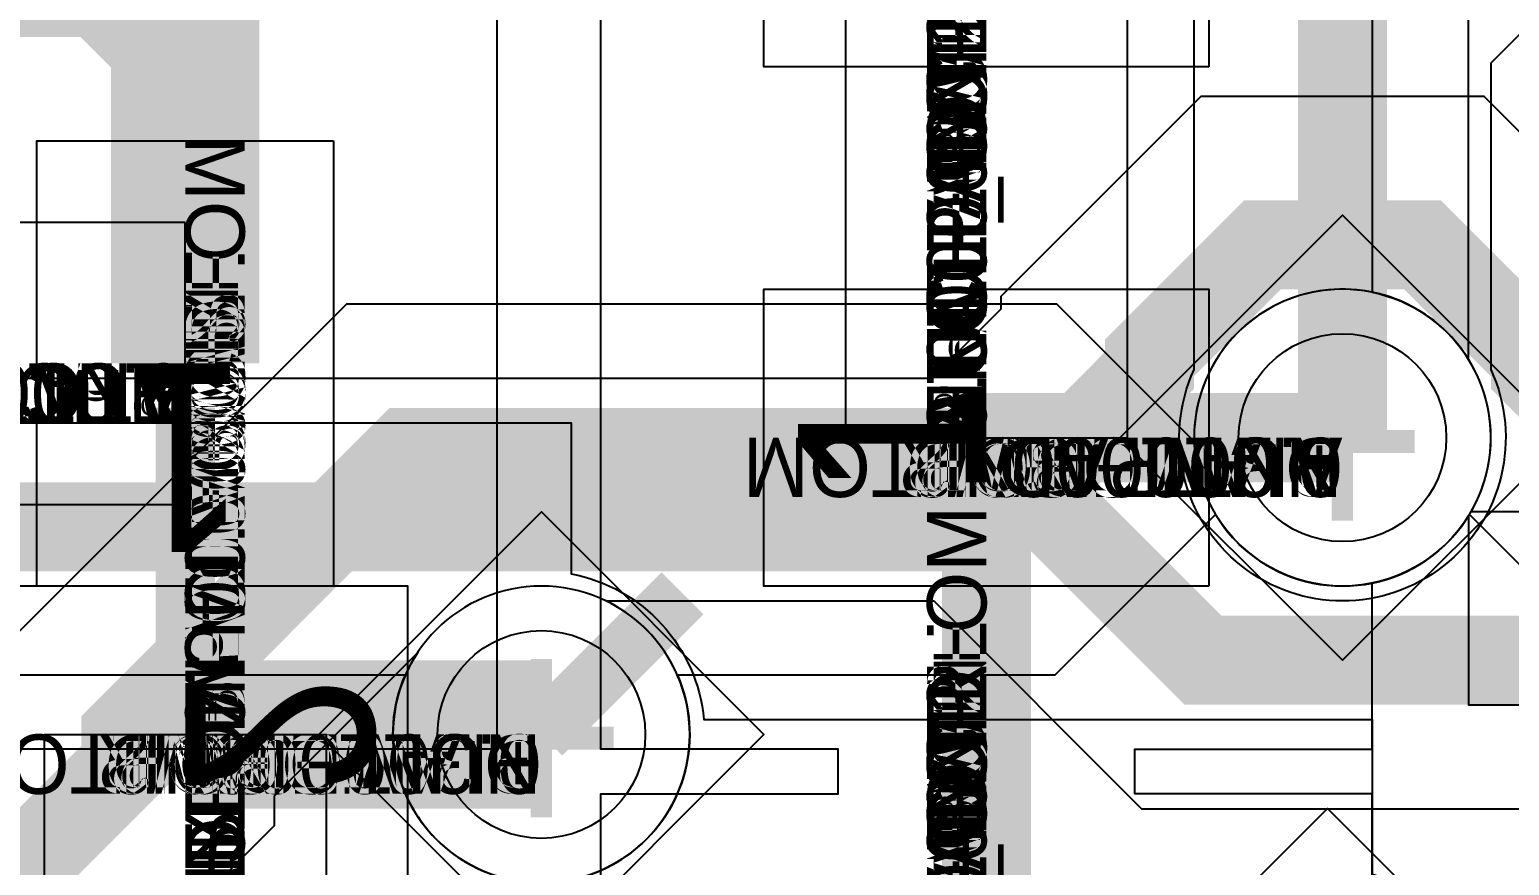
# Model space of a CAD drawing. Extents: x 0 to 323, y 0 to 320.
# Drawn here: x 75.988 to 80.975, y 178.714 to 181.53 of the extents above; entities that cross this region are included whole.
import ezdxf
from ezdxf.enums import TextEntityAlignment as Align

# ---------------------------------------------------------------- set-up
doc = ezdxf.new("R2010")
doc.units = 0
doc.header["$MEASUREMENT"] = 0
doc.layers.get('0').update_dxf_attribs({"linetype": 'CONTINUOUS'})
for name, color, linetype in [('CDN_FIGURES', 7, 'CONTINUOUS'), ('ETCH_BOTTOM', 7, 'CONTINUOUS'), ('ETCH_GND', 3, 'CONTINUOUS'), ('ETCH_INT1', 4, 'CONTINUOUS'), ('ETCH_INT2', 5, 'CONTINUOUS'), ('ETCH_PWR', 6, 'CONTINUOUS'), ('ETCH_TOP', 2, 'CONTINUOUS'), ('MANUFACTURING_NCLEGEND-1-6', 8, 'CONTINUOUS'), ('PACKAGE_GEOMETRY_ASSEMBLY_TOP', 11, 'CONTINUOUS'), ('PACKAGE_GEOMETRY_PIN_NUMBER', 9, 'CONTINUOUS')]:
    doc.layers.add(name, color=color, linetype=linetype)

# ---------------------------------------------------------------- blocks, each defined once
blk = doc.blocks.new('FIGURE_DIAMOND')
at = {"layer": 'CDN_FIGURES'}
blk.add_lwpolyline([(-0.5, 0), (0, 0.5), (0.5, 0), (0, -0.5)], close=True, dxfattribs=at)
blk = doc.blocks.new('PAD_INFO')
for tag in ['SHAPE_TYPE', 'PAD_HEIGHT', 'PAD_LAYER', 'PAD_TYPE', 'PAD_WIDTH']:
    blk.add_attdef(tag, (0, 0), '', height=0.2)
at = {"flags": 2}
blk.add_attdef('CDN_TYPE', (0, 0), '', height=0.2, dxfattribs=at)
blk = doc.blocks.new('DRILL_INFO')
at = {"flags": 2}
blk.add_attdef('CDN_TYPE', (0, 0), '', height=0.2, dxfattribs=at)
for tag in ['FSHAPE', 'FCHAR', 'DRILL_HEIGHT', 'DIAMETER', 'PLATED', 'DRILL_WIDTH']:
    blk.add_attdef(tag, (0, 0), '', height=0.2)
blk = doc.blocks.new('VIA0700X0300')
at = {"layer": 'ETCH_BOTTOM'}
blk.add_circle((0, 0), 0.35, dxfattribs=at)
at = {"layer": 'ETCH_GND'}
blk.add_circle((0, 0), 0.35, dxfattribs=at)
at = {"layer": 'ETCH_INT1'}
blk.add_circle((0, 0), 0.35, dxfattribs=at)
at = {"layer": 'ETCH_INT2'}
blk.add_circle((0, 0), 0.35, dxfattribs=at)
at = {"layer": 'ETCH_PWR'}
blk.add_circle((0, 0), 0.35, dxfattribs=at)
at = {"layer": 'ETCH_TOP'}
blk.add_circle((0, 0), 0.35, dxfattribs=at)
ref = blk.add_blockref('PAD_INFO', (0, 0))
ref.add_attrib('PAD_LAYER', 'ETCH_TOP', (0, 0), dxfattribs={"height": 0.2})
ref.add_attrib('SHAPE_TYPE', 'NULL', (0, 0), dxfattribs={"height": 0.2})
ref.add_attrib('PAD_TYPE', 'ANTIPAD', (0, 0), dxfattribs={"height": 0.2})
ref.add_attrib('PAD_WIDTH', '0.000000', (0, 0), dxfattribs={"height": 0.2})
ref.add_attrib('PAD_HEIGHT', '0.000000', (0, 0), dxfattribs={"height": 0.2})
ref = blk.add_blockref('PAD_INFO', (0, 0))
ref.add_attrib('PAD_LAYER', 'ETCH_GND', (0, 0), dxfattribs={"height": 0.2})
ref.add_attrib('SHAPE_TYPE', 'NULL', (0, 0), dxfattribs={"height": 0.2})
ref.add_attrib('PAD_TYPE', 'ANTIPAD', (0, 0), dxfattribs={"height": 0.2})
ref.add_attrib('PAD_WIDTH', '0.000000', (0, 0), dxfattribs={"height": 0.2})
ref.add_attrib('PAD_HEIGHT', '0.000000', (0, 0), dxfattribs={"height": 0.2})
ref = blk.add_blockref('PAD_INFO', (0, 0))
ref.add_attrib('PAD_LAYER', 'ETCH_INT1', (0, 0), dxfattribs={"height": 0.2})
ref.add_attrib('SHAPE_TYPE', 'NULL', (0, 0), dxfattribs={"height": 0.2})
ref.add_attrib('PAD_TYPE', 'ANTIPAD', (0, 0), dxfattribs={"height": 0.2})
ref.add_attrib('PAD_WIDTH', '0.000000', (0, 0), dxfattribs={"height": 0.2})
ref.add_attrib('PAD_HEIGHT', '0.000000', (0, 0), dxfattribs={"height": 0.2})
ref = blk.add_blockref('PAD_INFO', (0, 0))
ref.add_attrib('PAD_LAYER', 'ETCH_INT2', (0, 0), dxfattribs={"height": 0.2})
ref.add_attrib('SHAPE_TYPE', 'NULL', (0, 0), dxfattribs={"height": 0.2})
ref.add_attrib('PAD_TYPE', 'ANTIPAD', (0, 0), dxfattribs={"height": 0.2})
ref.add_attrib('PAD_WIDTH', '0.000000', (0, 0), dxfattribs={"height": 0.2})
ref.add_attrib('PAD_HEIGHT', '0.000000', (0, 0), dxfattribs={"height": 0.2})
ref = blk.add_blockref('PAD_INFO', (0, 0))
ref.add_attrib('PAD_LAYER', 'ETCH_PWR', (0, 0), dxfattribs={"height": 0.2})
ref.add_attrib('SHAPE_TYPE', 'NULL', (0, 0), dxfattribs={"height": 0.2})
ref.add_attrib('PAD_TYPE', 'ANTIPAD', (0, 0), dxfattribs={"height": 0.2})
ref.add_attrib('PAD_WIDTH', '0.000000', (0, 0), dxfattribs={"height": 0.2})
ref.add_attrib('PAD_HEIGHT', '0.000000', (0, 0), dxfattribs={"height": 0.2})
ref = blk.add_blockref('PAD_INFO', (0, 0))
ref.add_attrib('PAD_LAYER', 'ETCH_BOTTOM', (0, 0), dxfattribs={"height": 0.2})
ref.add_attrib('SHAPE_TYPE', 'NULL', (0, 0), dxfattribs={"height": 0.2})
ref.add_attrib('PAD_TYPE', 'ANTIPAD', (0, 0), dxfattribs={"height": 0.2})
ref.add_attrib('PAD_WIDTH', '0.000000', (0, 0), dxfattribs={"height": 0.2})
ref.add_attrib('PAD_HEIGHT', '0.000000', (0, 0), dxfattribs={"height": 0.2})
ref = blk.add_blockref('PAD_INFO', (0, 0))
ref.add_attrib('PAD_LAYER', 'ETCH_TOP', (0, 0), dxfattribs={"height": 0.2})
ref.add_attrib('SHAPE_TYPE', 'NULL', (0, 0), dxfattribs={"height": 0.2})
ref.add_attrib('PAD_TYPE', 'THERMAL', (0, 0), dxfattribs={"height": 0.2})
ref.add_attrib('PAD_WIDTH', '0.000000', (0, 0), dxfattribs={"height": 0.2})
ref.add_attrib('PAD_HEIGHT', '0.000000', (0, 0), dxfattribs={"height": 0.2})
ref = blk.add_blockref('PAD_INFO', (0, 0))
ref.add_attrib('PAD_LAYER', 'ETCH_GND', (0, 0), dxfattribs={"height": 0.2})
ref.add_attrib('SHAPE_TYPE', 'NULL', (0, 0), dxfattribs={"height": 0.2})
ref.add_attrib('PAD_TYPE', 'THERMAL', (0, 0), dxfattribs={"height": 0.2})
ref.add_attrib('PAD_WIDTH', '0.000000', (0, 0), dxfattribs={"height": 0.2})
ref.add_attrib('PAD_HEIGHT', '0.000000', (0, 0), dxfattribs={"height": 0.2})
ref = blk.add_blockref('PAD_INFO', (0, 0))
ref.add_attrib('PAD_LAYER', 'ETCH_INT1', (0, 0), dxfattribs={"height": 0.2})
ref.add_attrib('SHAPE_TYPE', 'NULL', (0, 0), dxfattribs={"height": 0.2})
ref.add_attrib('PAD_TYPE', 'THERMAL', (0, 0), dxfattribs={"height": 0.2})
ref.add_attrib('PAD_WIDTH', '0.000000', (0, 0), dxfattribs={"height": 0.2})
ref.add_attrib('PAD_HEIGHT', '0.000000', (0, 0), dxfattribs={"height": 0.2})
ref = blk.add_blockref('PAD_INFO', (0, 0))
ref.add_attrib('PAD_LAYER', 'ETCH_INT2', (0, 0), dxfattribs={"height": 0.2})
ref.add_attrib('SHAPE_TYPE', 'NULL', (0, 0), dxfattribs={"height": 0.2})
ref.add_attrib('PAD_TYPE', 'THERMAL', (0, 0), dxfattribs={"height": 0.2})
ref.add_attrib('PAD_WIDTH', '0.000000', (0, 0), dxfattribs={"height": 0.2})
ref.add_attrib('PAD_HEIGHT', '0.000000', (0, 0), dxfattribs={"height": 0.2})
ref = blk.add_blockref('PAD_INFO', (0, 0))
ref.add_attrib('PAD_LAYER', 'ETCH_PWR', (0, 0), dxfattribs={"height": 0.2})
ref.add_attrib('SHAPE_TYPE', 'NULL', (0, 0), dxfattribs={"height": 0.2})
ref.add_attrib('PAD_TYPE', 'THERMAL', (0, 0), dxfattribs={"height": 0.2})
ref.add_attrib('PAD_WIDTH', '0.000000', (0, 0), dxfattribs={"height": 0.2})
ref.add_attrib('PAD_HEIGHT', '0.000000', (0, 0), dxfattribs={"height": 0.2})
ref = blk.add_blockref('PAD_INFO', (0, 0))
ref.add_attrib('PAD_LAYER', 'ETCH_BOTTOM', (0, 0), dxfattribs={"height": 0.2})
ref.add_attrib('SHAPE_TYPE', 'NULL', (0, 0), dxfattribs={"height": 0.2})
ref.add_attrib('PAD_TYPE', 'THERMAL', (0, 0), dxfattribs={"height": 0.2})
ref.add_attrib('PAD_WIDTH', '0.000000', (0, 0), dxfattribs={"height": 0.2})
ref.add_attrib('PAD_HEIGHT', '0.000000', (0, 0), dxfattribs={"height": 0.2})
ref = blk.add_blockref('PAD_INFO', (0, 0))
ref.add_attrib('PAD_LAYER', 'ETCH_TOP', (0, 0), dxfattribs={"height": 0.2})
ref.add_attrib('SHAPE_TYPE', 'CIRCLE', (0, 0), dxfattribs={"height": 0.2})
ref.add_attrib('PAD_TYPE', 'REGULAR', (0, 0), dxfattribs={"height": 0.2})
ref.add_attrib('PAD_WIDTH', '0.700000', (0, 0), dxfattribs={"height": 0.2})
ref.add_attrib('PAD_HEIGHT', '0.700000', (0, 0), dxfattribs={"height": 0.2})
ref = blk.add_blockref('PAD_INFO', (0, 0))
ref.add_attrib('PAD_LAYER', 'ETCH_GND', (0, 0), dxfattribs={"height": 0.2})
ref.add_attrib('SHAPE_TYPE', 'CIRCLE', (0, 0), dxfattribs={"height": 0.2})
ref.add_attrib('PAD_TYPE', 'REGULAR', (0, 0), dxfattribs={"height": 0.2})
ref.add_attrib('PAD_WIDTH', '0.700000', (0, 0), dxfattribs={"height": 0.2})
ref.add_attrib('PAD_HEIGHT', '0.700000', (0, 0), dxfattribs={"height": 0.2})
ref = blk.add_blockref('PAD_INFO', (0, 0))
ref.add_attrib('PAD_LAYER', 'ETCH_INT1', (0, 0), dxfattribs={"height": 0.2})
ref.add_attrib('SHAPE_TYPE', 'CIRCLE', (0, 0), dxfattribs={"height": 0.2})
ref.add_attrib('PAD_TYPE', 'REGULAR', (0, 0), dxfattribs={"height": 0.2})
ref.add_attrib('PAD_WIDTH', '0.700000', (0, 0), dxfattribs={"height": 0.2})
ref.add_attrib('PAD_HEIGHT', '0.700000', (0, 0), dxfattribs={"height": 0.2})
ref = blk.add_blockref('PAD_INFO', (0, 0))
ref.add_attrib('PAD_LAYER', 'ETCH_INT2', (0, 0), dxfattribs={"height": 0.2})
ref.add_attrib('SHAPE_TYPE', 'CIRCLE', (0, 0), dxfattribs={"height": 0.2})
ref.add_attrib('PAD_TYPE', 'REGULAR', (0, 0), dxfattribs={"height": 0.2})
ref.add_attrib('PAD_WIDTH', '0.700000', (0, 0), dxfattribs={"height": 0.2})
ref.add_attrib('PAD_HEIGHT', '0.700000', (0, 0), dxfattribs={"height": 0.2})
ref = blk.add_blockref('PAD_INFO', (0, 0))
ref.add_attrib('PAD_LAYER', 'ETCH_PWR', (0, 0), dxfattribs={"height": 0.2})
ref.add_attrib('SHAPE_TYPE', 'CIRCLE', (0, 0), dxfattribs={"height": 0.2})
ref.add_attrib('PAD_TYPE', 'REGULAR', (0, 0), dxfattribs={"height": 0.2})
ref.add_attrib('PAD_WIDTH', '0.700000', (0, 0), dxfattribs={"height": 0.2})
ref.add_attrib('PAD_HEIGHT', '0.700000', (0, 0), dxfattribs={"height": 0.2})
ref = blk.add_blockref('PAD_INFO', (0, 0))
ref.add_attrib('PAD_LAYER', 'ETCH_BOTTOM', (0, 0), dxfattribs={"height": 0.2})
ref.add_attrib('SHAPE_TYPE', 'CIRCLE', (0, 0), dxfattribs={"height": 0.2})
ref.add_attrib('PAD_TYPE', 'REGULAR', (0, 0), dxfattribs={"height": 0.2})
ref.add_attrib('PAD_WIDTH', '0.700000', (0, 0), dxfattribs={"height": 0.2})
ref.add_attrib('PAD_HEIGHT', '0.700000', (0, 0), dxfattribs={"height": 0.2})
ref = blk.add_blockref('DRILL_INFO', (0, 0))
ref.add_attrib('DIAMETER', '0.300000', (0, 0), dxfattribs={"height": 0.2})
ref.add_attrib('PLATED', 'PLATED', (0, 0), dxfattribs={"height": 0.2})
ref.add_attrib('FSHAPE', 'DIAMOND', (0, 0), dxfattribs={"height": 0.2})
ref.add_attrib('FCHAR', '+', (0, 0), dxfattribs={"height": 0.2})
ref.add_attrib('DRILL_WIDTH', '1.500000', (0, 0), dxfattribs={"height": 0.2})
ref.add_attrib('DRILL_HEIGHT', '1.500000', (0, 0), dxfattribs={"height": 0.2})
for tag in ['CDN_TYPE', 'PIN']:
    blk.add_attdef(tag, (0, 0), '', height=0.2)
at = {"flags": 2}
for tag in ['PSTKNAME', 'BBV']:
    blk.add_attdef(tag, (0, 0), '', height=0.2, dxfattribs=at)
blk = doc.blocks.new('RC1000X1500TS')
at = {"layer": 'ETCH_TOP'}
blk.add_lwpolyline([(-0.5, -0.75), (-0.5, 0.75), (0.5, 0.75), (0.5, -0.75)], close=True, dxfattribs=at)
ref = blk.add_blockref('PAD_INFO', (0, 0))
ref.add_attrib('PAD_LAYER', 'ETCH_TOP', (0, 0), dxfattribs={"height": 0.2})
ref.add_attrib('SHAPE_TYPE', 'NULL', (0, 0), dxfattribs={"height": 0.2})
ref.add_attrib('PAD_TYPE', 'ANTIPAD', (0, 0), dxfattribs={"height": 0.2})
ref.add_attrib('PAD_WIDTH', '0.000000', (0, 0), dxfattribs={"height": 0.2})
ref.add_attrib('PAD_HEIGHT', '0.000000', (0, 0), dxfattribs={"height": 0.2})
ref = blk.add_blockref('PAD_INFO', (0, 0))
ref.add_attrib('PAD_LAYER', 'ETCH_GND', (0, 0), dxfattribs={"height": 0.2})
ref.add_attrib('SHAPE_TYPE', 'NULL', (0, 0), dxfattribs={"height": 0.2})
ref.add_attrib('PAD_TYPE', 'ANTIPAD', (0, 0), dxfattribs={"height": 0.2})
ref.add_attrib('PAD_WIDTH', '0.000000', (0, 0), dxfattribs={"height": 0.2})
ref.add_attrib('PAD_HEIGHT', '0.000000', (0, 0), dxfattribs={"height": 0.2})
ref = blk.add_blockref('PAD_INFO', (0, 0))
ref.add_attrib('PAD_LAYER', 'ETCH_INT1', (0, 0), dxfattribs={"height": 0.2})
ref.add_attrib('SHAPE_TYPE', 'NULL', (0, 0), dxfattribs={"height": 0.2})
ref.add_attrib('PAD_TYPE', 'ANTIPAD', (0, 0), dxfattribs={"height": 0.2})
ref.add_attrib('PAD_WIDTH', '0.000000', (0, 0), dxfattribs={"height": 0.2})
ref.add_attrib('PAD_HEIGHT', '0.000000', (0, 0), dxfattribs={"height": 0.2})
ref = blk.add_blockref('PAD_INFO', (0, 0))
ref.add_attrib('PAD_LAYER', 'ETCH_INT2', (0, 0), dxfattribs={"height": 0.2})
ref.add_attrib('SHAPE_TYPE', 'NULL', (0, 0), dxfattribs={"height": 0.2})
ref.add_attrib('PAD_TYPE', 'ANTIPAD', (0, 0), dxfattribs={"height": 0.2})
ref.add_attrib('PAD_WIDTH', '0.000000', (0, 0), dxfattribs={"height": 0.2})
ref.add_attrib('PAD_HEIGHT', '0.000000', (0, 0), dxfattribs={"height": 0.2})
ref = blk.add_blockref('PAD_INFO', (0, 0))
ref.add_attrib('PAD_LAYER', 'ETCH_PWR', (0, 0), dxfattribs={"height": 0.2})
ref.add_attrib('SHAPE_TYPE', 'NULL', (0, 0), dxfattribs={"height": 0.2})
ref.add_attrib('PAD_TYPE', 'ANTIPAD', (0, 0), dxfattribs={"height": 0.2})
ref.add_attrib('PAD_WIDTH', '0.000000', (0, 0), dxfattribs={"height": 0.2})
ref.add_attrib('PAD_HEIGHT', '0.000000', (0, 0), dxfattribs={"height": 0.2})
ref = blk.add_blockref('PAD_INFO', (0, 0))
ref.add_attrib('PAD_LAYER', 'ETCH_BOTTOM', (0, 0), dxfattribs={"height": 0.2})
ref.add_attrib('SHAPE_TYPE', 'NULL', (0, 0), dxfattribs={"height": 0.2})
ref.add_attrib('PAD_TYPE', 'ANTIPAD', (0, 0), dxfattribs={"height": 0.2})
ref.add_attrib('PAD_WIDTH', '0.000000', (0, 0), dxfattribs={"height": 0.2})
ref.add_attrib('PAD_HEIGHT', '0.000000', (0, 0), dxfattribs={"height": 0.2})
ref = blk.add_blockref('PAD_INFO', (0, 0))
ref.add_attrib('PAD_LAYER', 'ETCH_TOP', (0, 0), dxfattribs={"height": 0.2})
ref.add_attrib('SHAPE_TYPE', 'NULL', (0, 0), dxfattribs={"height": 0.2})
ref.add_attrib('PAD_TYPE', 'THERMAL', (0, 0), dxfattribs={"height": 0.2})
ref.add_attrib('PAD_WIDTH', '0.000000', (0, 0), dxfattribs={"height": 0.2})
ref.add_attrib('PAD_HEIGHT', '0.000000', (0, 0), dxfattribs={"height": 0.2})
ref = blk.add_blockref('PAD_INFO', (0, 0))
ref.add_attrib('PAD_LAYER', 'ETCH_GND', (0, 0), dxfattribs={"height": 0.2})
ref.add_attrib('SHAPE_TYPE', 'NULL', (0, 0), dxfattribs={"height": 0.2})
ref.add_attrib('PAD_TYPE', 'THERMAL', (0, 0), dxfattribs={"height": 0.2})
ref.add_attrib('PAD_WIDTH', '0.000000', (0, 0), dxfattribs={"height": 0.2})
ref.add_attrib('PAD_HEIGHT', '0.000000', (0, 0), dxfattribs={"height": 0.2})
ref = blk.add_blockref('PAD_INFO', (0, 0))
ref.add_attrib('PAD_LAYER', 'ETCH_INT1', (0, 0), dxfattribs={"height": 0.2})
ref.add_attrib('SHAPE_TYPE', 'NULL', (0, 0), dxfattribs={"height": 0.2})
ref.add_attrib('PAD_TYPE', 'THERMAL', (0, 0), dxfattribs={"height": 0.2})
ref.add_attrib('PAD_WIDTH', '0.000000', (0, 0), dxfattribs={"height": 0.2})
ref.add_attrib('PAD_HEIGHT', '0.000000', (0, 0), dxfattribs={"height": 0.2})
ref = blk.add_blockref('PAD_INFO', (0, 0))
ref.add_attrib('PAD_LAYER', 'ETCH_INT2', (0, 0), dxfattribs={"height": 0.2})
ref.add_attrib('SHAPE_TYPE', 'NULL', (0, 0), dxfattribs={"height": 0.2})
ref.add_attrib('PAD_TYPE', 'THERMAL', (0, 0), dxfattribs={"height": 0.2})
ref.add_attrib('PAD_WIDTH', '0.000000', (0, 0), dxfattribs={"height": 0.2})
ref.add_attrib('PAD_HEIGHT', '0.000000', (0, 0), dxfattribs={"height": 0.2})
ref = blk.add_blockref('PAD_INFO', (0, 0))
ref.add_attrib('PAD_LAYER', 'ETCH_PWR', (0, 0), dxfattribs={"height": 0.2})
ref.add_attrib('SHAPE_TYPE', 'NULL', (0, 0), dxfattribs={"height": 0.2})
ref.add_attrib('PAD_TYPE', 'THERMAL', (0, 0), dxfattribs={"height": 0.2})
ref.add_attrib('PAD_WIDTH', '0.000000', (0, 0), dxfattribs={"height": 0.2})
ref.add_attrib('PAD_HEIGHT', '0.000000', (0, 0), dxfattribs={"height": 0.2})
ref = blk.add_blockref('PAD_INFO', (0, 0))
ref.add_attrib('PAD_LAYER', 'ETCH_BOTTOM', (0, 0), dxfattribs={"height": 0.2})
ref.add_attrib('SHAPE_TYPE', 'NULL', (0, 0), dxfattribs={"height": 0.2})
ref.add_attrib('PAD_TYPE', 'THERMAL', (0, 0), dxfattribs={"height": 0.2})
ref.add_attrib('PAD_WIDTH', '0.000000', (0, 0), dxfattribs={"height": 0.2})
ref.add_attrib('PAD_HEIGHT', '0.000000', (0, 0), dxfattribs={"height": 0.2})
ref = blk.add_blockref('PAD_INFO', (0, 0))
ref.add_attrib('PAD_LAYER', 'ETCH_GND', (0, 0), dxfattribs={"height": 0.2})
ref.add_attrib('SHAPE_TYPE', 'NULL', (0, 0), dxfattribs={"height": 0.2})
ref.add_attrib('PAD_TYPE', 'REGULAR', (0, 0), dxfattribs={"height": 0.2})
ref.add_attrib('PAD_WIDTH', '0.000000', (0, 0), dxfattribs={"height": 0.2})
ref.add_attrib('PAD_HEIGHT', '0.000000', (0, 0), dxfattribs={"height": 0.2})
ref = blk.add_blockref('PAD_INFO', (0, 0))
ref.add_attrib('PAD_LAYER', 'ETCH_INT1', (0, 0), dxfattribs={"height": 0.2})
ref.add_attrib('SHAPE_TYPE', 'NULL', (0, 0), dxfattribs={"height": 0.2})
ref.add_attrib('PAD_TYPE', 'REGULAR', (0, 0), dxfattribs={"height": 0.2})
ref.add_attrib('PAD_WIDTH', '0.000000', (0, 0), dxfattribs={"height": 0.2})
ref.add_attrib('PAD_HEIGHT', '0.000000', (0, 0), dxfattribs={"height": 0.2})
ref = blk.add_blockref('PAD_INFO', (0, 0))
ref.add_attrib('PAD_LAYER', 'ETCH_INT2', (0, 0), dxfattribs={"height": 0.2})
ref.add_attrib('SHAPE_TYPE', 'NULL', (0, 0), dxfattribs={"height": 0.2})
ref.add_attrib('PAD_TYPE', 'REGULAR', (0, 0), dxfattribs={"height": 0.2})
ref.add_attrib('PAD_WIDTH', '0.000000', (0, 0), dxfattribs={"height": 0.2})
ref.add_attrib('PAD_HEIGHT', '0.000000', (0, 0), dxfattribs={"height": 0.2})
ref = blk.add_blockref('PAD_INFO', (0, 0))
ref.add_attrib('PAD_LAYER', 'ETCH_PWR', (0, 0), dxfattribs={"height": 0.2})
ref.add_attrib('SHAPE_TYPE', 'NULL', (0, 0), dxfattribs={"height": 0.2})
ref.add_attrib('PAD_TYPE', 'REGULAR', (0, 0), dxfattribs={"height": 0.2})
ref.add_attrib('PAD_WIDTH', '0.000000', (0, 0), dxfattribs={"height": 0.2})
ref.add_attrib('PAD_HEIGHT', '0.000000', (0, 0), dxfattribs={"height": 0.2})
ref = blk.add_blockref('PAD_INFO', (0, 0))
ref.add_attrib('PAD_LAYER', 'ETCH_BOTTOM', (0, 0), dxfattribs={"height": 0.2})
ref.add_attrib('SHAPE_TYPE', 'NULL', (0, 0), dxfattribs={"height": 0.2})
ref.add_attrib('PAD_TYPE', 'REGULAR', (0, 0), dxfattribs={"height": 0.2})
ref.add_attrib('PAD_WIDTH', '0.000000', (0, 0), dxfattribs={"height": 0.2})
ref.add_attrib('PAD_HEIGHT', '0.000000', (0, 0), dxfattribs={"height": 0.2})
ref = blk.add_blockref('DRILL_INFO', (0, 0))
ref.add_attrib('DIAMETER', '0.000000', (0, 0), dxfattribs={"height": 0.2})
ref.add_attrib('PLATED', 'PLATED', (0, 0), dxfattribs={"height": 0.2})
ref.add_attrib('FSHAPE', 'NULL', (0, 0), dxfattribs={"height": 0.2})
ref.add_attrib('DRILL_WIDTH', '0.000000', (0, 0), dxfattribs={"height": 0.2})
ref.add_attrib('DRILL_HEIGHT', '0.000000', (0, 0), dxfattribs={"height": 0.2})
ref = blk.add_blockref('PAD_INFO', (0, 0))
ref.add_attrib('PAD_LAYER', 'ETCH_TOP', (0, 0), dxfattribs={"height": 0.2})
ref.add_attrib('SHAPE_TYPE', 'RECTANGLE', (0, 0), dxfattribs={"height": 0.2})
ref.add_attrib('PAD_TYPE', 'REGULAR', (0, 0), dxfattribs={"height": 0.2})
ref.add_attrib('PAD_WIDTH', '1.000000', (0, 0), dxfattribs={"height": 0.2})
ref.add_attrib('PAD_HEIGHT', '1.500000', (0, 0), dxfattribs={"height": 0.2})
for tag in ['CDN_TYPE', 'PIN']:
    blk.add_attdef(tag, (0, 0), '', height=0.2)
at = {"flags": 2}
for tag in ['PSTKNAME', 'BBV']:
    blk.add_attdef(tag, (0, 0), '', height=0.2, dxfattribs=at)
blk = doc.blocks.new('F56')
at = {"layer": 'PACKAGE_GEOMETRY_ASSEMBLY_TOP'}
blk.add_lwpolyline([(0, -0.475), (1.75, -0.475), (1.75, 0.475), (0, 0.475)], close=True, dxfattribs=at)
at = {"layer": 'ETCH_TOP'}
ref = blk.add_blockref('RC1000X1500TS', (0, 0), dxfattribs=at)
ref.add_attrib('CDN_TYPE', 'PIN', (0, 0), dxfattribs={"height": 0.2})
ref.add_attrib('PIN', '1', (0, 0), dxfattribs={"height": 0.2})
ref = blk.add_blockref('RC1000X1500TS', (1.75, 0), dxfattribs=at)
ref.add_attrib('CDN_TYPE', 'PIN', (0, 0), dxfattribs={"height": 0.2})
ref.add_attrib('PIN', '2', (0, 0), dxfattribs={"height": 0.2})
at = {"flags": 2}
for tag in ['SYMBOL_TYPE', 'CDN_TYPE', 'REFDES']:
    blk.add_attdef(tag, (0, 0), '', height=0.2, dxfattribs=at)

msp = doc.modelspace()

# ---------------------------------------------------------------- linework, layer by layer
at = {"layer": 'ETCH_BOTTOM'}
for points, format in [([(85.7625, 182.3554), (83.3738, 182.3554, -0.192102), (83.4536, 181.9556), (84.8627, 181.9556), (84.8627, 181.1847, -0.755811), (84.8627, 180.1263), (84.8627, 179.3554), (81.0125, 179.3554), (81.0125, 181.5175), (80.9127, 181.4177), (80.9127, 180.3847, -1.558329), (79.9125, 180.3847), (79.9125, 181.8319), (81.1362, 183.0556), (82.6197, 183.0556), (83.1042, 182.5712, -0.083602), (83.2625, 182.48), (83.2625, 183.1138, -0.845035), (83.2625, 184.2972), (83.2625, 184.5897, -0.707037), (83.2625, 185.7213), (83.2625, 186.2056), (85.8627, 186.2056)], "xyb"), ([(82.9126, 182.0555, 0.3, 0.3, 0), (82.4126, 182.5555, 0.3, 0.3, 0), (81.3433, 182.5555, 0.3, 0.3, 0), (80.4126, 181.6248, 0.3, 0.3, 0), (80.4126, 180.1555, 0.3, 0.3, 0)], "xyseb"), ([(76.5126, 179.1555, 0.2, 0.2, 0), (76.5126, 180.2563, 0.2, 0.2, 0)], "xyseb"), ([(77.7126, 179.1555, 0.2, 0.2, 0), (78.1882, 179.6311, 0.2, 0.2, 0)], "xyseb"), ([(76.5126, 179.1555, 0.5, 0.5, 0), (77.7126, 179.1555, 0.5, 0.5, 0)], "xyseb")]:
    msp.add_lwpolyline(points, format=format, dxfattribs=at)
msp.add_lwpolyline([(79.7127, 175.3347, -1.558329), (78.7125, 175.3347), (78.7125, 175.3554), (77.9125, 175.3554), (77.9125, 175.7762, -0.526221), (77.2148, 176.3554), (75.2125, 176.3554), (75.2125, 180.2056), (77.8127, 180.2056), (77.8127, 179.6964, -0.336002), (78.2604, 179.2056), (80.5127, 179.2056), (80.5127, 178.6847, -0.755811), (80.5127, 177.6263), (80.5127, 175.3554), (79.7127, 175.3554)], format="xyb", close=True, dxfattribs=at)
at = {"layer": 'ETCH_GND'}
msp.add_lwpolyline([(80.9127, 180.1555, 1), (79.9125, 180.1555, 1)], format="xyb", close=True, dxfattribs=at)
at = {"layer": 'ETCH_INT1'}
for points, format in [([(89.3555, 180.6056), (85.2102, 180.6056, 2.56785), (84.7053, 180.1555), (84.4555, 179.9056), (80.8458, 179.9056, 1.320393), (79.9127, 180.1427), (79.4497, 180.6056), (77.0555, 180.6056), (75.8125, 179.3626), (75.8125, 179.2626), (75.5055, 178.9556), (72.2218, 178.9556), (71.9795, 178.7133, 0.666111), (71.0599, 178.6347), (70.489, 179.2056), (69.5362, 179.2056), (69.5062, 179.1756), (59.1478, 179.1756), (58.9513, 178.9791), (58.8269, 178.9791), (58.6304, 179.1756), (57.1255, 179.1756), (56.3405, 178.3906)], "xyb"), ([(75.7126, 178.4555, 0.3, 0.3, 0), (76.3126, 179.0555, 0.3, 0.3, 0), (76.3126, 179.1555, 0.3, 0.3, 0), (77.2626, 180.1055, 0.3, 0.3, 0), (79.2426, 180.1055, 0.3, 0.3, 0), (79.9426, 179.4055, 0.3, 0.3, 0), (84.6626, 179.4055, 0.3, 0.3, 0), (85.3626, 180.1055, 0.3, 0.3, 0), (89.5626, 180.1055, 0.3, 0.3, 0)], "xyseb"), ([(72.636, 177.9554), (75.5055, 177.9554), (77.2777, 176.1832, 0.883515), (78.2627, 176.3055), (78.2627, 176.4055, 0.198912), (78.1162, 176.7591), (76.4198, 178.4555), (76.8127, 178.8484), (76.8127, 178.9484), (77.295, 179.4306, 2.65629), (77.931, 179.6054), (79.0355, 179.6054), (79.7355, 178.9054), (84.8697, 178.9054), (85.5697, 179.6054), (88.1693, 179.6054, 1.86305)], "xyb")]:
    msp.add_lwpolyline(points, format=format, dxfattribs=at)
at = {"layer": 'ETCH_INT2'}
for points, format in [([(70.6602, 180.3556), (79.0286, 180.3556), (79.2625, 180.5895), (79.2625, 180.6319), (79.9362, 181.3056), (80.889, 181.3056), (81.5627, 180.6319), (81.5627, 180.5895), (81.6966, 180.4556), (84.2542, 180.4556, -1.52703), (85.171, 180.4556), (88.0862, 180.4556)], "xyb"), ([(50.6119, 179.9855, 0.3, 0.3, 0), (57.8157, 179.9855, 0.3, 0.3, 0), (58.2626, 180.4324, 0.3, 0.3, 0), (58.2626, 180.4748, 0.3, 0.3, 0), (58.6433, 180.8555, 0.3, 0.3, 0), (59.1819, 180.8555, 0.3, 0.3, 0), (59.5626, 180.4748, 0.3, 0.3, 0), (59.5626, 180.4324, 0.3, 0.3, 0), (60.1395, 179.8555, 0.3, 0.3, 0), (69.7933, 179.8555, 0.3, 0.3, 0), (69.8933, 179.7555, 0.3, 0.3, 0), (70.4319, 179.7555, 0.3, 0.3, 0), (70.5319, 179.8555, 0.3, 0.3, 0), (79.2357, 179.8555, 0.3, 0.3, 0), (79.7626, 180.3824, 0.3, 0.3, 0), (79.7626, 180.4248, 0.3, 0.3, 0), (80.1433, 180.8055, 0.3, 0.3, 0), (80.6819, 180.8055, 0.3, 0.3, 0), (81.0626, 180.4248, 0.3, 0.3, 0), (81.0626, 180.3824, 0.3, 0.3, 0), (81.4895, 179.9555, 0.3, 0.3, 0), (88.2933, 179.9555, 0.3, 0.3, 0)], "xyseb"), ([(88.1022, 179.4554), (81.2824, 179.4554), (80.8407, 179.897, -0.564335), (79.9845, 179.897), (79.4428, 179.3554), (78.171, 179.3554, -1.52703), (77.2542, 179.3554), (70.739, 179.3554), (70.639, 179.2554), (69.6862, 179.2554), (69.5862, 179.3554), (59.9324, 179.3554), (59.3407, 179.947, -0.564335), (58.4845, 179.947), (58.0228, 179.4854), (50.819, 179.4854)], "xyb")]:
    msp.add_lwpolyline(points, format=format, dxfattribs=at)
at = {"layer": 'ETCH_PWR'}
for points in [[(80.9127, 180.1555, 1), (79.9125, 180.1555, 1)], [(78.2127, 179.1555, 1), (77.2125, 179.1555, 1)]]:
    msp.add_lwpolyline(points, format="xyb", close=True, dxfattribs=at)
at = {"layer": 'ETCH_TOP'}
for points, format in [([(86.5627, 185.0569), (84.6112, 183.1054), (83.5295, 183.1054, -0.018268), (83.4877, 183.0922), (83.4877, 182.7404), (81.1375, 182.7404), (81.1375, 182.8554), (80.5127, 182.8554), (80.5127, 180.6455, -0.206315), (80.8375, 180.4192), (80.8375, 182.0556), (81.0316, 182.0556, -0.774485), (82.1936, 182.0556), (82.4125, 182.0556, -1), (83.4127, 182.0556), (84.3377, 182.0556), (84.3377, 179.6056), (84.8625, 179.6056), (84.8625, 180.0556), (86.5125, 180.0556)], "xyb"), ([(72.6626, 184.6555, 0.5, 0.5, 0), (72.6626, 182.4055, 0.5, 0.5, 0), (73.3126, 181.7555, 0.5, 0.5, 0), (76.2626, 181.7555, 0.5, 0.5, 0), (76.5126, 181.5055, 0.5, 0.5, 0), (76.5126, 180.4055, 0.5, 0.5, 0)], "xyseb"), ([(77.5627, 181.7056), (77.5627, 179.1054), (75.3627, 179.1054), (75.3627, 178.6781), (77.6742, 178.6781), (77.6742, 178.2856, -0.032061), (77.7319, 178.2348), (77.9125, 178.0543), (77.9125, 178.9556), (78.7125, 178.9556), (78.7125, 179.1054), (77.9125, 179.1054), (77.9125, 182.9556)], "xyb"), ([(79.2126, 180.1555, 0.3, 0.3, 0), (80.4126, 180.1555, 0.3, 0.3, 0)], "xyseb"), ([(79.2126, 180.1555, 0.3, 0.3, 0), (79.2126, 177.9055, 0.3, 0.3, 0)], "xyseb"), ([(82.4356, 177.7556), (80.8375, 177.7556), (80.8375, 175.3056), (80.5127, 175.3056), (80.5127, 177.6785, 0.733667), (80.5127, 178.6325), (80.5127, 178.9556), (79.7127, 178.9556), (79.7127, 179.1054), (80.5127, 179.1054), (80.5127, 179.6655, 0.206315), (80.8375, 179.8918), (80.8375, 179.2554), (81.6646, 179.2554, 0.177276)], "xyb")]:
    msp.add_lwpolyline(points, format=format, dxfattribs=at)

# ---------------------------------------------------------------- block references
for p, rotation in [((79.2126, 180.1555), 90), ((76.5126, 180.4055), 180), ((79.2126, 176.1555), 90)]:
    msp.add_blockref('F56', p, dxfattribs=dict(rotation=rotation))
at = {"xscale": -1, "rotation": 270}
msp.add_blockref('F56', (76.5126, 177.4055), dxfattribs=at)
at = {"layer": 'ETCH_TOP', "rotation": 180}
for p in [(80.4126, 180.1555), (77.7126, 179.1555)]:
    msp.add_blockref('VIA0700X0300', p, dxfattribs=at)
at = {"layer": 'MANUFACTURING_NCLEGEND-1-6', "xscale": 1.5, "yscale": 1.5}
for p in [(81.6126, 181.9055), (80.4126, 180.1555), (77.7126, 179.1555), (80.3626, 178.1555)]:
    msp.add_blockref('FIGURE_DIAMOND', p, dxfattribs=at)

# ---------------------------------------------------------------- texts
at = {"layer": 'MANUFACTURING_NCLEGEND-1-6'}
for p in [(80.4126, 180.1555), (77.7126, 179.1555)]:
    msp.add_text('+', height=0.75, dxfattribs=at).set_placement(p, align=Align.MIDDLE_CENTER)
at = {"layer": 'PACKAGE_GEOMETRY_PIN_NUMBER', "width": 0.88}
for rotation, p in [(180, (76.5126, 180.4055)), (90, (79.2126, 180.1555))]:
    msp.add_text('1', height=0.635, rotation=rotation, dxfattribs=at).set_placement(p, align=Align.CENTER)
at = {"layer": 'PACKAGE_GEOMETRY_PIN_NUMBER', "text_generation_flag": 2, "width": 0.88}
msp.add_text('2', height=0.635, rotation=270, dxfattribs=at).set_placement((76.5126, 179.1555), align=Align.CENTER)

doc.saveas('drawing.dxf')
